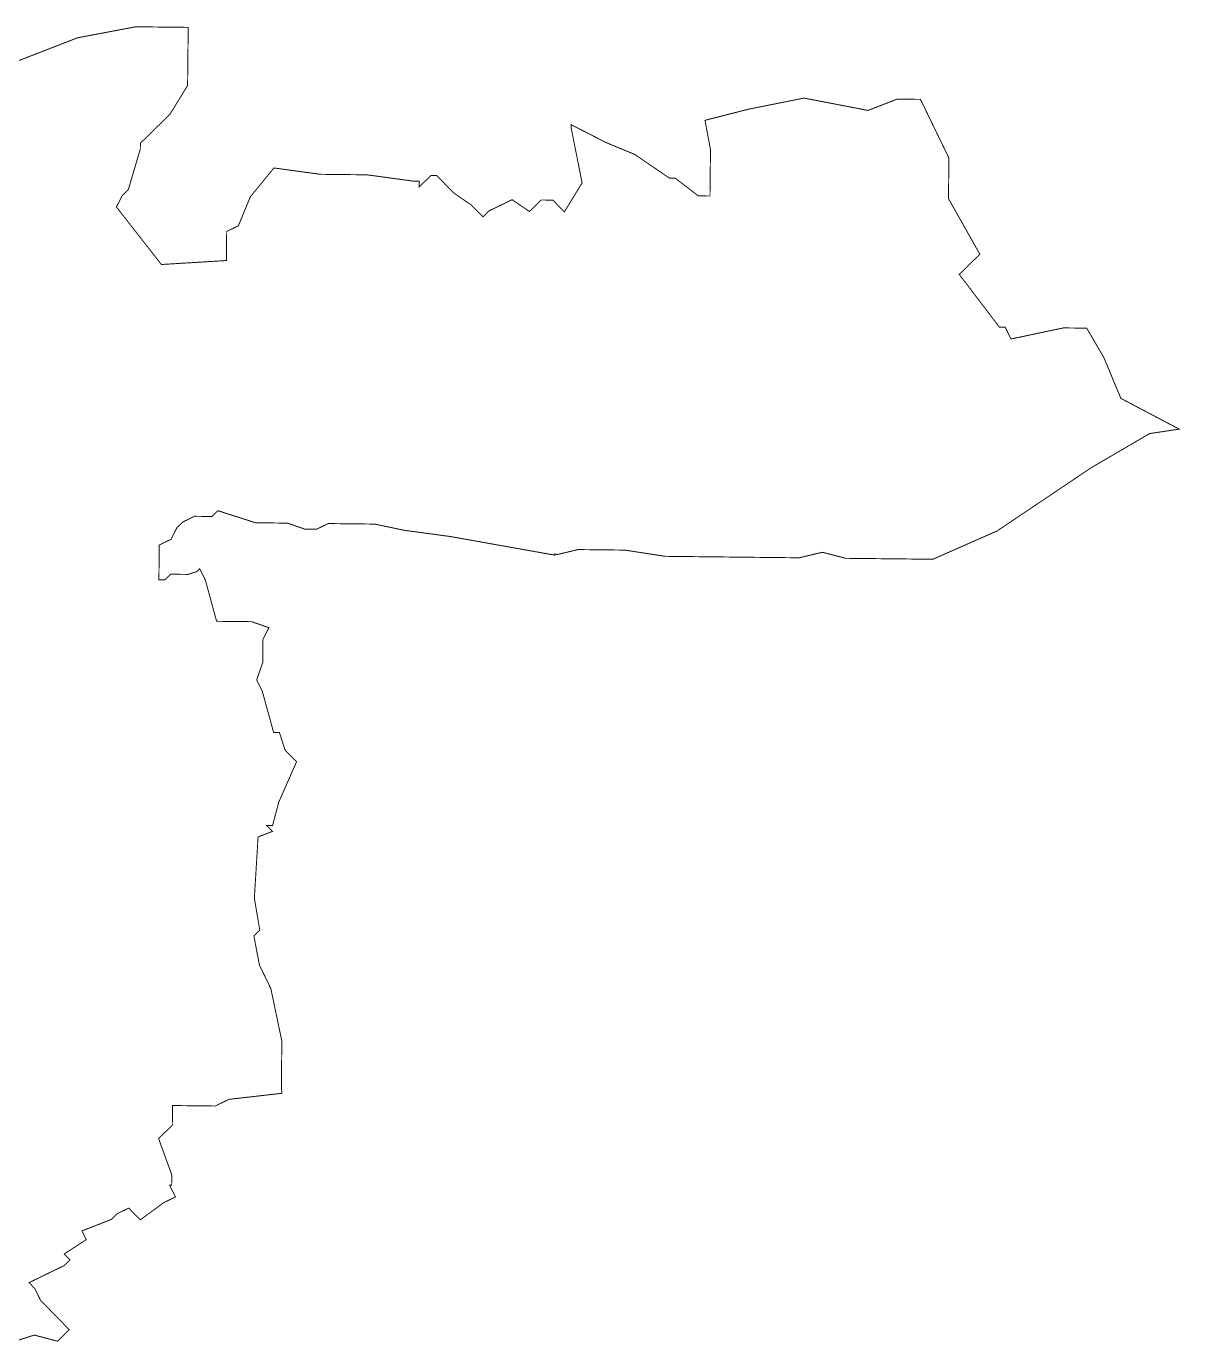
# Model space of a CAD drawing. Header units: metres. Extents: x 334602 to 340122, y 1774171 to 1777653.
# Drawn here: x 337680 to 340122, y 1774385 to 1777167 of the extents above; entities that cross this region are included whole.
import ezdxf

# ---------------------------------------------------------------- set-up
doc = ezdxf.new("R2010")
doc.units = ezdxf.units.M

msp = doc.modelspace()

# ---------------------------------------------------------------- linework, layer by layer
at = {"color": 6, "const_width": 2}
msp.add_lwpolyline([(337664.4, 1777094.8), (337788, 1777142.7), (337911.3, 1777166), (338022.1, 1777164.8), (338020.8, 1777041.7), (337983.2, 1776980.6), (337921, 1776919.8), (337920.8, 1776907.4), (337895.3, 1776821.5), (337882.8, 1776809.4), (337870.2, 1776784.9), (337965.4, 1776663.2), (338102.9, 1776671.6), (338103.5, 1776733.1), (338128.3, 1776745.1), (338153.6, 1776806.4), (338203.5, 1776867.4), (338301.8, 1776854), (338400.3, 1776852.9), (338498.6, 1776839.5), (338510.9, 1776839.4), (338510.8, 1776827.1), (338535.6, 1776851.4), (338547.9, 1776851.3), (338584.5, 1776814), (338621.1, 1776789), (338645.5, 1776764.1), (338657.9, 1776776.3), (338707.4, 1776800.3), (338744.1, 1776775.3), (338768.9, 1776799.7), (338793.6, 1776799.4), (338817.9, 1776774.5), (338855.5, 1776835.7), (338832.2, 1776952.8), (338832.2, 1776959), (338905.7, 1776921.3), (338966.9, 1776896), (339040.2, 1776845.9), (339052.5, 1776845.8), (339101.4, 1776808.3), (339126, 1776808.1), (339127.1, 1776906.5), (339115.4, 1776968.2), (339208, 1776991.8), (339325.2, 1777015.2), (339460.3, 1776989.1), (339522.1, 1777013), (339571.3, 1777012.5), (339631.5, 1776888.5), (339630.6, 1776802.6), (339697, 1776684.9), (339653.4, 1776642.3), (339738.4, 1776530.6), (339750.7, 1776530.5), (339762.8, 1776505.7), (339873.8, 1776529.1), (339923, 1776528.6), (339959.2, 1776466.6), (339995.3, 1776380.1), (340118.7, 1776315), (340056, 1776305.6), (339932.1, 1776233.1), (339733.7, 1776099.8), (339597.6, 1776039.8), (339413, 1776041.8), (339363.9, 1776054.6), (339314.6, 1776042.9), (339031.5, 1776046), (338945.5, 1776059.2), (338847, 1776060.3), (338802.3, 1776049.6), (338797.7, 1776051.2), (338797.7, 1776048.5), (338576.5, 1776087.9), (338478.2, 1776101.2), (338416.8, 1776114.2), (338318.4, 1776115.3), (338293.6, 1776103.3), (338269, 1776103.5), (338232.2, 1776116.2), (338164.5, 1776117), (338084.8, 1776142.5), (338072.3, 1776130.3), (338035.4, 1776130.7), (338010.7, 1776118.6), (337998.2, 1776106.5), (337985.7, 1776082), (337960.9, 1776070), (337960.1, 1775996.1), (337972.4, 1775996), (337984.9, 1776008.2), (338021.8, 1776007.8), (338040.3, 1776013.7), (338046.5, 1776019.8), (338058.6, 1775995.1), (338082.2, 1775908.6), (338156.1, 1775907.8), (338192.9, 1775895.1), (338180.3, 1775870.6), (338179.8, 1775821.4), (338167, 1775784.6), (338179.1, 1775759.9), (338202.8, 1775673.4), (338215.1, 1775673.3), (338227, 1775636.3), (338251.3, 1775611.4), (338213.5, 1775525.6), (338200.6, 1775476.5), (338188.3, 1775476.7), (338200.5, 1775464.2), (338169.9, 1775452.4), (338162.1, 1775322.7), (338173.6, 1775255.3), (338161.1, 1775243.1), (338172.8, 1775181.4), (338196.9, 1775131.9), (338220.2, 1775020.9), (338219.2, 1774922.4), (338220.5, 1774910.3), (338108.3, 1774897.5), (338079.3, 1774883.4), (337989, 1774884.4), (337988.5, 1774842.9), (337959.5, 1774814.5), (337987.4, 1774737.6), (337987.1, 1774715.7), (337983, 1774715.7), (337995.1, 1774691), (337970.3, 1774679), (337920.7, 1774642.6), (337896.4, 1774667.5), (337871.6, 1774655.5), (337859.2, 1774643.3), (337797.4, 1774619.3), (337806.4, 1774600.8), (337759.9, 1774570.5), (337772.1, 1774558.1), (337759.6, 1774545.9), (337685.4, 1774509.8), (337697.6, 1774497.3), (337709.6, 1774472.6), (337770.4, 1774410.3), (337745.6, 1774386), (337696.5, 1774398.9), (337659.4, 1774387)], dxfattribs=at)

doc.saveas('drawing.dxf')
